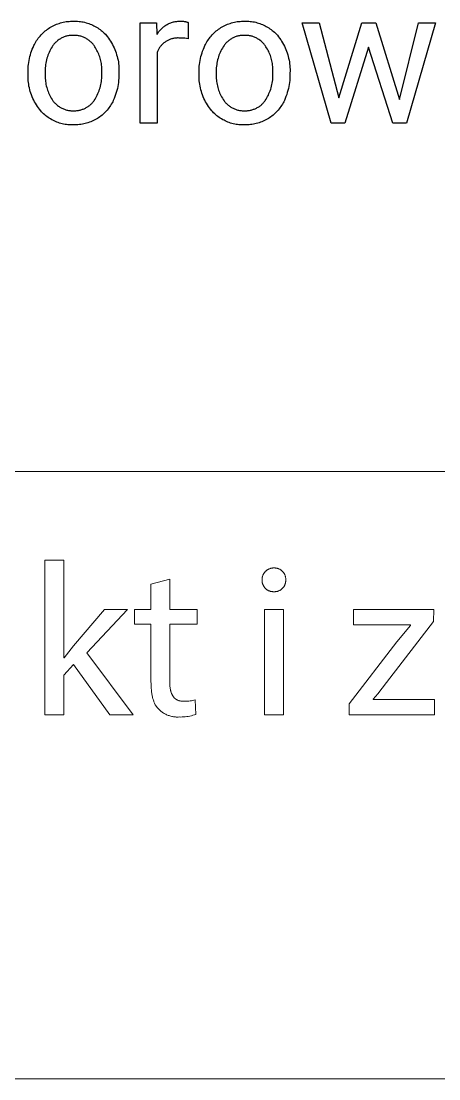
# Model space of a CAD drawing. Header units: millimetres. Extents: x 1287 to 5317, y -239 to 2577.
# Drawn here: x 4130.6 to 4208.1, y -239.1 to -42.9 of the extents above; entities that cross this region are included whole.
import ezdxf

# ---------------------------------------------------------------- set-up
doc = ezdxf.new("R2010")
doc.units = ezdxf.units.MM
doc.header["$MEASUREMENT"] = 0
doc.layers.add('Domyślny', color=7, linetype='Continuous', true_color=0x000000)

msp = doc.modelspace()

# ---------------------------------------------------------------- linework, layer by layer
at = {"layer": 'Domyślny'}
for p, q in [((4138.15, -43.2), (4138.41, -43.14)), ((4138.41, -43.14), (4138.68, -43.08)), ((4138.68, -43.08), (4138.94, -43.04)), ((4138.94, -43.04), (4139.21, -43)), ((4139.21, -43), (4139.48, -42.98)), ((4139.48, -42.98), (4139.74, -42.96)), ((4139.74, -42.96), (4140.01, -42.95)), ((4140.01, -42.95), (4140.28, -42.95)), ((4140.28, -42.95), (4140.55, -42.95)), ((4140.55, -42.95), (4140.81, -42.95)), ((4140.81, -42.95), (4141.07, -42.96)), ((4141.07, -42.96), (4141.34, -42.98)), ((4141.34, -42.98), (4141.6, -43.02)), ((4141.6, -43.02), (4141.86, -43.05)), ((4141.86, -43.05), (4142.12, -43.1)), ((4142.12, -43.1), (4142.38, -43.16)), ((4158.51, -43.2), (4158.67, -43.15)), ((4158.67, -43.15), (4158.84, -43.1)), ((4158.84, -43.1), (4159.01, -43.06)), ((4159.01, -43.06), (4159.17, -43.03)), ((4159.17, -43.03), (4159.34, -43)), ((4159.34, -43), (4159.51, -42.98)), ((4159.51, -42.98), (4159.68, -42.96)), ((4159.68, -42.96), (4159.86, -42.95)), ((4159.86, -42.95), (4160.03, -42.95)), ((4160.03, -42.95), (4160.2, -42.95)), ((4160.2, -42.95), (4160.31, -42.95)), ((4160.31, -42.95), (4160.42, -42.95)), ((4160.42, -42.95), (4160.53, -42.95)), ((4160.53, -42.95), (4160.64, -42.96)), ((4160.64, -42.96), (4160.75, -42.97)), ((4160.75, -42.97), (4160.86, -42.98)), ((4160.86, -42.98), (4160.97, -43)), ((4160.97, -43), (4161.08, -43.03)), ((4161.08, -43.03), (4161.18, -43.05)), ((4161.18, -43.05), (4161.29, -43.08)), ((4161.29, -43.08), (4161.4, -43.12)), ((4161.4, -43.12), (4161.5, -43.15)), ((4161.5, -43.15), (4161.6, -43.19)), ((4169.89, -43.2), (4170.16, -43.14)), ((4170.16, -43.14), (4170.42, -43.08)), ((4170.42, -43.08), (4170.68, -43.04)), ((4170.68, -43.04), (4170.95, -43)), ((4170.95, -43), (4171.22, -42.98)), ((4171.22, -42.98), (4171.49, -42.96)), ((4171.49, -42.96), (4171.76, -42.95)), ((4171.76, -42.95), (4172.03, -42.95)), ((4172.03, -42.95), (4172.29, -42.95)), ((4172.29, -42.95), (4172.55, -42.95)), ((4172.55, -42.95), (4172.82, -42.96)), ((4172.82, -42.96), (4173.08, -42.98)), ((4173.08, -42.98), (4173.34, -43.02)), ((4173.34, -43.02), (4173.61, -43.05)), ((4173.61, -43.05), (4173.87, -43.1)), ((4173.87, -43.1), (4174.12, -43.16)), ((4134.47, -45.31), (4134.66, -45.12)), ((4134.66, -45.12), (4134.86, -44.94)), ((4134.86, -44.94), (4135.06, -44.76)), ((4135.06, -44.76), (4135.27, -44.59)), ((4135.27, -44.59), (4135.48, -44.43)), ((4135.48, -44.43), (4135.7, -44.28)), ((4135.7, -44.28), (4135.93, -44.13)), ((4135.93, -44.13), (4136.16, -44)), ((4136.16, -44), (4136.4, -43.87)), ((4136.4, -43.87), (4136.64, -43.75)), ((4136.64, -43.75), (4136.88, -43.64)), ((4136.88, -43.64), (4137.13, -43.53)), ((4137.13, -43.53), (4137.38, -43.44)), ((4137.38, -43.44), (4137.63, -43.35)), ((4137.63, -43.35), (4137.89, -43.27)), ((4137.89, -43.27), (4138.15, -43.2)), ((4142.38, -43.16), (4142.64, -43.23)), ((4142.64, -43.23), (4142.89, -43.3)), ((4142.89, -43.3), (4143.14, -43.38)), ((4143.14, -43.38), (4143.39, -43.48)), ((4143.39, -43.48), (4143.63, -43.58)), ((4143.63, -43.58), (4143.87, -43.69)), ((4143.87, -43.69), (4144.11, -43.8)), ((4144.11, -43.8), (4144.35, -43.93)), ((4144.35, -43.93), (4144.57, -44.06)), ((4144.57, -44.06), (4144.8, -44.2)), ((4144.8, -44.2), (4145.02, -44.35)), ((4145.02, -44.35), (4145.23, -44.5)), ((4145.23, -44.5), (4145.44, -44.66)), ((4145.44, -44.66), (4145.64, -44.83)), ((4145.64, -44.83), (4145.84, -45.01)), ((4145.84, -45.01), (4146.03, -45.19)), ((4152.66, -61.86), (4152.66, -43.28)), ((4152.66, -43.28), (4155.73, -43.28)), ((4155.73, -43.28), (4155.79, -45.44)), ((4155.97, -45.15), (4156.06, -45)), ((4156.06, -45), (4156.17, -44.87)), ((4156.17, -44.87), (4156.27, -44.73)), ((4156.27, -44.73), (4156.38, -44.6)), ((4156.38, -44.6), (4156.5, -44.48)), ((4156.5, -44.48), (4156.62, -44.35)), ((4156.62, -44.35), (4156.75, -44.24)), ((4156.75, -44.24), (4156.87, -44.12)), ((4156.87, -44.12), (4157.01, -44.01)), ((4157.01, -44.01), (4157.14, -43.91)), ((4157.14, -43.91), (4157.28, -43.81)), ((4157.28, -43.81), (4157.43, -43.72)), ((4157.43, -43.72), (4157.57, -43.63)), ((4157.57, -43.63), (4157.72, -43.54)), ((4157.72, -43.54), (4157.88, -43.46)), ((4157.88, -43.46), (4158.03, -43.39)), ((4158.03, -43.39), (4158.19, -43.32)), ((4158.19, -43.32), (4158.35, -43.26)), ((4158.35, -43.26), (4158.51, -43.2)), ((4161.6, -43.19), (4161.6, -46.2)), ((4166.22, -45.31), (4166.41, -45.12)), ((4166.41, -45.12), (4166.6, -44.94)), ((4166.6, -44.94), (4166.81, -44.76)), ((4166.81, -44.76), (4167.01, -44.59)), ((4167.01, -44.59), (4167.23, -44.43)), ((4167.23, -44.43), (4167.45, -44.28)), ((4167.45, -44.28), (4167.67, -44.13)), ((4167.67, -44.13), (4167.9, -44)), ((4167.9, -44), (4168.14, -43.87)), ((4168.14, -43.87), (4168.38, -43.75)), ((4168.38, -43.75), (4168.62, -43.64)), ((4168.62, -43.64), (4168.87, -43.53)), ((4168.87, -43.53), (4169.12, -43.44)), ((4169.12, -43.44), (4169.38, -43.35)), ((4169.38, -43.35), (4169.63, -43.27)), ((4169.63, -43.27), (4169.89, -43.2)), ((4174.12, -43.16), (4174.38, -43.23)), ((4174.38, -43.23), (4174.63, -43.3)), ((4174.63, -43.3), (4174.88, -43.38)), ((4174.88, -43.38), (4175.13, -43.48)), ((4175.13, -43.48), (4175.38, -43.58)), ((4175.38, -43.58), (4175.62, -43.69)), ((4175.62, -43.69), (4175.86, -43.8)), ((4175.86, -43.8), (4176.09, -43.93)), ((4176.09, -43.93), (4176.32, -44.06)), ((4176.32, -44.06), (4176.54, -44.2)), ((4176.54, -44.2), (4176.76, -44.35)), ((4176.76, -44.35), (4176.98, -44.5)), ((4176.98, -44.5), (4177.18, -44.66)), ((4177.18, -44.66), (4177.39, -44.83)), ((4177.39, -44.83), (4177.59, -45.01)), ((4177.59, -45.01), (4177.78, -45.19)), ((4188.11, -61.86), (4182.74, -43.28)), ((4182.74, -43.28), (4185.89, -43.28)), ((4185.89, -43.28), (4189.53, -57.19)), ((4189.53, -57.19), (4193.84, -43.28)), ((4193.84, -43.28), (4196.39, -43.28)), ((4196.39, -43.28), (4200.79, -57.49)), ((4200.79, -57.49), (4204.34, -43.28)), ((4207.51, -43.28), (4202.12, -61.86)), ((4204.34, -43.28), (4207.51, -43.28)), ((4133.07, -47.25), (4133.2, -47.02)), ((4133.2, -47.02), (4133.33, -46.79)), ((4133.33, -46.79), (4133.47, -46.56)), ((4133.47, -46.56), (4133.62, -46.34)), ((4133.62, -46.34), (4133.78, -46.12)), ((4133.78, -46.12), (4133.94, -45.91)), ((4133.94, -45.91), (4134.11, -45.7)), ((4134.11, -45.7), (4134.29, -45.5)), ((4134.29, -45.5), (4134.47, -45.31)), ((4136.8, -47.08), (4136.69, -47.2)), ((4136.9, -46.96), (4136.8, -47.08)), ((4137.02, -46.85), (4136.9, -46.96)), ((4137.13, -46.75), (4137.02, -46.85)), ((4137.25, -46.64), (4137.13, -46.75)), ((4137.37, -46.55), (4137.25, -46.64)), ((4137.49, -46.45), (4137.37, -46.55)), ((4137.62, -46.36), (4137.49, -46.45)), ((4137.75, -46.28), (4137.62, -46.36)), ((4137.89, -46.2), (4137.75, -46.28)), ((4138.02, -46.12), (4137.89, -46.2)), ((4138.16, -46.05), (4138.02, -46.12)), ((4138.3, -45.98), (4138.16, -46.05)), ((4138.45, -45.92), (4138.3, -45.98)), ((4138.59, -45.86), (4138.45, -45.92)), ((4138.74, -45.81), (4138.59, -45.86)), ((4138.89, -45.76), (4138.74, -45.81)), ((4139.04, -45.72), (4138.89, -45.76)), ((4139.19, -45.69), (4139.04, -45.72)), ((4139.35, -45.66), (4139.19, -45.69)), ((4139.5, -45.63), (4139.35, -45.66)), ((4139.66, -45.61), (4139.5, -45.63)), ((4139.81, -45.59), (4139.66, -45.61)), ((4139.97, -45.58), (4139.81, -45.59)), ((4140.13, -45.58), (4139.97, -45.58)), ((4140.28, -45.58), (4140.13, -45.58)), ((4140.44, -45.58), (4140.28, -45.58)), ((4140.6, -45.58), (4140.44, -45.58)), ((4140.76, -45.59), (4140.6, -45.58)), ((4140.92, -45.61), (4140.76, -45.59)), ((4141.07, -45.63), (4140.92, -45.61)), ((4141.23, -45.65), (4141.07, -45.63)), ((4141.39, -45.69), (4141.23, -45.65)), ((4141.54, -45.72), (4141.39, -45.69)), ((4141.69, -45.76), (4141.54, -45.72)), ((4141.85, -45.81), (4141.69, -45.76)), ((4142, -45.86), (4141.85, -45.81)), ((4142.14, -45.92), (4142, -45.86)), ((4142.29, -45.98), (4142.14, -45.92)), ((4142.43, -46.05), (4142.29, -45.98)), ((4142.58, -46.12), (4142.43, -46.05)), ((4142.71, -46.2), (4142.58, -46.12)), ((4142.85, -46.28), (4142.71, -46.2)), ((4142.98, -46.37), (4142.85, -46.28)), ((4143.11, -46.46), (4142.98, -46.37)), ((4143.24, -46.56), (4143.11, -46.46)), ((4143.36, -46.66), (4143.24, -46.56)), ((4143.48, -46.76), (4143.36, -46.66)), ((4143.6, -46.87), (4143.48, -46.76)), ((4143.71, -46.98), (4143.6, -46.87)), ((4143.82, -47.1), (4143.71, -46.98)), ((4146.03, -45.19), (4146.22, -45.38)), ((4146.22, -45.38), (4146.4, -45.57)), ((4146.4, -45.57), (4146.61, -45.84)), ((4146.61, -45.84), (4146.82, -46.11)), ((4146.82, -46.11), (4147.01, -46.39)), ((4147.01, -46.39), (4147.2, -46.68)), ((4147.2, -46.68), (4147.38, -46.97)), ((4147.38, -46.97), (4147.54, -47.27)), ((4155.79, -45.44), (4155.87, -45.29)), ((4155.87, -45.29), (4155.97, -45.15)), ((4157.08, -46.99), (4156.97, -47.09)), ((4157.19, -46.91), (4157.08, -46.99)), ((4157.31, -46.82), (4157.19, -46.91)), ((4157.43, -46.74), (4157.31, -46.82)), ((4157.55, -46.66), (4157.43, -46.74)), ((4157.68, -46.59), (4157.55, -46.66)), ((4157.81, -46.52), (4157.68, -46.59)), ((4157.94, -46.46), (4157.81, -46.52)), ((4158.07, -46.4), (4157.94, -46.46)), ((4158.2, -46.34), (4158.07, -46.4)), ((4158.34, -46.29), (4158.2, -46.34)), ((4158.47, -46.25), (4158.34, -46.29)), ((4158.61, -46.21), (4158.47, -46.25)), ((4158.75, -46.17), (4158.61, -46.21)), ((4158.89, -46.14), (4158.75, -46.17)), ((4159.04, -46.12), (4158.89, -46.14)), ((4159.18, -46.1), (4159.04, -46.12)), ((4159.32, -46.08), (4159.18, -46.1)), ((4159.47, -46.07), (4159.32, -46.08)), ((4159.61, -46.06), (4159.47, -46.07)), ((4159.76, -46.06), (4159.61, -46.06)), ((4159.9, -46.07), (4159.76, -46.06)), ((4160.04, -46.08), (4159.9, -46.07)), ((4160.36, -46.08), (4160.04, -46.08)), ((4160.67, -46.09), (4160.36, -46.08)), ((4160.98, -46.12), (4160.67, -46.09)), ((4161.29, -46.15), (4160.98, -46.12)), ((4161.6, -46.2), (4161.29, -46.15)), ((4164.81, -47.25), (4164.94, -47.02)), ((4164.94, -47.02), (4165.07, -46.79)), ((4165.07, -46.79), (4165.22, -46.56)), ((4165.22, -46.56), (4165.36, -46.34)), ((4165.36, -46.34), (4165.52, -46.12)), ((4165.52, -46.12), (4165.68, -45.91)), ((4165.68, -45.91), (4165.85, -45.7)), ((4165.85, -45.7), (4166.03, -45.5)), ((4166.03, -45.5), (4166.22, -45.31)), ((4168.54, -47.08), (4168.44, -47.2)), ((4168.65, -46.96), (4168.54, -47.08)), ((4168.76, -46.85), (4168.65, -46.96)), ((4168.87, -46.75), (4168.76, -46.85)), ((4168.99, -46.64), (4168.87, -46.75)), ((4169.11, -46.55), (4168.99, -46.64)), ((4169.24, -46.45), (4169.11, -46.55)), ((4169.37, -46.36), (4169.24, -46.45)), ((4169.5, -46.28), (4169.37, -46.36)), ((4169.63, -46.2), (4169.5, -46.28)), ((4169.77, -46.12), (4169.63, -46.2)), ((4169.91, -46.05), (4169.77, -46.12)), ((4170.05, -45.98), (4169.91, -46.05)), ((4170.19, -45.92), (4170.05, -45.98)), ((4170.34, -45.86), (4170.19, -45.92)), ((4170.49, -45.81), (4170.34, -45.86)), ((4170.63, -45.76), (4170.49, -45.81)), ((4170.79, -45.72), (4170.63, -45.76)), ((4170.94, -45.69), (4170.79, -45.72)), ((4171.09, -45.66), (4170.94, -45.69)), ((4171.25, -45.63), (4171.09, -45.66)), ((4171.4, -45.61), (4171.25, -45.63)), ((4171.56, -45.59), (4171.4, -45.61)), ((4171.71, -45.58), (4171.56, -45.59)), ((4171.87, -45.58), (4171.71, -45.58)), ((4172.03, -45.58), (4171.87, -45.58)), ((4172.18, -45.58), (4172.03, -45.58)), ((4172.34, -45.58), (4172.18, -45.58)), ((4172.5, -45.59), (4172.34, -45.58)), ((4172.66, -45.61), (4172.5, -45.59)), ((4172.82, -45.63), (4172.66, -45.61)), ((4172.97, -45.65), (4172.82, -45.63)), ((4173.13, -45.69), (4172.97, -45.65)), ((4173.28, -45.72), (4173.13, -45.69)), ((4173.44, -45.76), (4173.28, -45.72)), ((4173.59, -45.81), (4173.44, -45.76)), ((4173.74, -45.86), (4173.59, -45.81)), ((4173.89, -45.92), (4173.74, -45.86)), ((4174.03, -45.98), (4173.89, -45.92)), ((4174.18, -46.05), (4174.03, -45.98)), ((4174.32, -46.12), (4174.18, -46.05)), ((4174.46, -46.2), (4174.32, -46.12)), ((4174.59, -46.28), (4174.46, -46.2)), ((4174.73, -46.37), (4174.59, -46.28)), ((4174.86, -46.46), (4174.73, -46.37)), ((4174.98, -46.56), (4174.86, -46.46)), ((4175.11, -46.66), (4174.98, -46.56)), ((4175.23, -46.76), (4175.11, -46.66)), ((4175.34, -46.87), (4175.23, -46.76)), ((4175.46, -46.98), (4175.34, -46.87)), ((4175.57, -47.1), (4175.46, -46.98)), ((4177.78, -45.19), (4177.96, -45.38)), ((4177.96, -45.38), (4178.14, -45.57)), ((4178.14, -45.57), (4178.35, -45.84)), ((4178.35, -45.84), (4178.56, -46.11)), ((4178.56, -46.11), (4178.76, -46.39)), ((4178.76, -46.39), (4178.94, -46.68)), ((4178.94, -46.68), (4179.12, -46.97)), ((4179.12, -46.97), (4179.29, -47.27)), ((4132.31, -49.18), (4132.42, -48.84)), ((4132.42, -48.84), (4132.53, -48.5)), ((4132.53, -48.5), (4132.66, -48.16)), ((4132.66, -48.16), (4132.8, -47.82)), ((4132.8, -47.82), (4132.95, -47.49)), ((4132.95, -47.49), (4133.07, -47.25)), ((4135.67, -49.01), (4135.57, -49.28)), ((4135.79, -48.73), (4135.67, -49.01)), ((4135.91, -48.47), (4135.79, -48.73)), ((4136.05, -48.2), (4135.91, -48.47)), ((4136.19, -47.94), (4136.05, -48.2)), ((4136.34, -47.69), (4136.19, -47.94)), ((4136.5, -47.44), (4136.34, -47.69)), ((4136.6, -47.32), (4136.5, -47.44)), ((4136.69, -47.2), (4136.6, -47.32)), ((4143.93, -47.22), (4143.82, -47.1)), ((4144.03, -47.34), (4143.93, -47.22)), ((4144.12, -47.47), (4144.03, -47.34)), ((4144.27, -47.68), (4144.12, -47.47)), ((4144.41, -47.9), (4144.27, -47.68)), ((4144.54, -48.13), (4144.41, -47.9)), ((4144.67, -48.36), (4144.54, -48.13)), ((4144.79, -48.59), (4144.67, -48.36)), ((4144.9, -48.83), (4144.79, -48.59)), ((4145, -49.07), (4144.9, -48.83)), ((4147.54, -47.27), (4147.7, -47.58)), ((4147.7, -47.58), (4147.85, -47.89)), ((4147.85, -47.89), (4147.98, -48.2)), ((4147.98, -48.2), (4148.11, -48.52)), ((4148.11, -48.52), (4148.22, -48.84)), ((4148.22, -48.84), (4148.32, -49.17)), ((4155.87, -48.59), (4155.82, -48.73)), ((4155.82, -48.73), (4155.82, -61.86)), ((4155.93, -48.46), (4155.87, -48.59)), ((4156, -48.33), (4155.93, -48.46)), ((4156.06, -48.2), (4156, -48.33)), ((4156.14, -48.08), (4156.06, -48.2)), ((4156.21, -47.96), (4156.14, -48.08)), ((4156.29, -47.84), (4156.21, -47.96)), ((4156.38, -47.72), (4156.29, -47.84)), ((4156.47, -47.61), (4156.38, -47.72)), ((4156.56, -47.5), (4156.47, -47.61)), ((4156.66, -47.39), (4156.56, -47.5)), ((4156.76, -47.28), (4156.66, -47.39)), ((4156.86, -47.18), (4156.76, -47.28)), ((4156.97, -47.09), (4156.86, -47.18)), ((4164.05, -49.18), (4164.16, -48.84)), ((4164.16, -48.84), (4164.28, -48.5)), ((4164.28, -48.5), (4164.41, -48.16)), ((4164.41, -48.16), (4164.55, -47.82)), ((4164.55, -47.82), (4164.7, -47.49)), ((4164.7, -47.49), (4164.81, -47.25)), ((4167.42, -49.01), (4167.31, -49.28)), ((4167.53, -48.73), (4167.42, -49.01)), ((4167.66, -48.47), (4167.53, -48.73)), ((4167.79, -48.2), (4167.66, -48.47)), ((4167.93, -47.94), (4167.79, -48.2)), ((4168.08, -47.69), (4167.93, -47.94)), ((4168.24, -47.44), (4168.08, -47.69)), ((4168.34, -47.32), (4168.24, -47.44)), ((4168.44, -47.2), (4168.34, -47.32)), ((4175.67, -47.22), (4175.57, -47.1)), ((4175.77, -47.34), (4175.67, -47.22)), ((4175.87, -47.47), (4175.77, -47.34)), ((4176.01, -47.68), (4175.87, -47.47)), ((4176.15, -47.9), (4176.01, -47.68)), ((4176.29, -48.13), (4176.15, -47.9)), ((4176.41, -48.36), (4176.29, -48.13)), ((4176.53, -48.59), (4176.41, -48.36)), ((4176.64, -48.83), (4176.53, -48.59)), ((4176.74, -49.07), (4176.64, -48.83)), ((4179.29, -47.27), (4179.44, -47.58)), ((4179.44, -47.58), (4179.59, -47.89)), ((4179.59, -47.89), (4179.73, -48.2)), ((4179.73, -48.2), (4179.85, -48.52)), ((4179.85, -48.52), (4179.97, -48.84)), ((4179.97, -48.84), (4180.07, -49.17)), ((4195.06, -47.78), (4190.68, -61.86)), ((4199.55, -61.86), (4195.06, -47.78)), ((4131.92, -51.32), (4131.96, -50.96)), ((4131.96, -50.96), (4132, -50.6)), ((4132, -50.6), (4132.06, -50.24)), ((4132.06, -50.24), (4132.13, -49.89)), ((4132.13, -49.89), (4132.22, -49.53)), ((4132.22, -49.53), (4132.31, -49.18)), ((4135.13, -51), (4135.1, -51.29)), ((4135.18, -50.71), (4135.13, -51)), ((4135.24, -50.42), (4135.18, -50.71)), ((4135.31, -50.13), (4135.24, -50.42)), ((4135.38, -49.84), (4135.31, -50.13)), ((4135.47, -49.56), (4135.38, -49.84)), ((4135.57, -49.28), (4135.47, -49.56)), ((4145.09, -49.31), (4145, -49.07)), ((4145.18, -49.56), (4145.09, -49.31)), ((4145.26, -49.81), (4145.18, -49.56)), ((4145.33, -50.06), (4145.26, -49.81)), ((4145.39, -50.31), (4145.33, -50.06)), ((4145.44, -50.57), (4145.39, -50.31)), ((4145.48, -50.83), (4145.44, -50.57)), ((4145.52, -51.09), (4145.48, -50.83)), ((4148.32, -49.17), (4148.42, -49.5)), ((4148.42, -49.5), (4148.5, -49.83)), ((4148.5, -49.83), (4148.57, -50.17)), ((4148.57, -50.17), (4148.63, -50.51)), ((4148.63, -50.51), (4148.67, -50.84)), ((4148.67, -50.84), (4148.71, -51.19)), ((4163.66, -51.32), (4163.7, -50.96)), ((4163.7, -50.96), (4163.75, -50.6)), ((4163.75, -50.6), (4163.81, -50.24)), ((4163.81, -50.24), (4163.88, -49.89)), ((4163.88, -49.89), (4163.96, -49.53)), ((4163.96, -49.53), (4164.05, -49.18)), ((4166.88, -51), (4166.84, -51.29)), ((4166.92, -50.71), (4166.88, -51)), ((4166.98, -50.42), (4166.92, -50.71)), ((4167.05, -50.13), (4166.98, -50.42)), ((4167.13, -49.84), (4167.05, -50.13)), ((4167.21, -49.56), (4167.13, -49.84)), ((4167.31, -49.28), (4167.21, -49.56)), ((4176.84, -49.31), (4176.74, -49.07)), ((4176.92, -49.56), (4176.84, -49.31)), ((4177, -49.81), (4176.92, -49.56)), ((4177.07, -50.06), (4177, -49.81)), ((4177.13, -50.31), (4177.07, -50.06)), ((4177.18, -50.57), (4177.13, -50.31)), ((4177.23, -50.83), (4177.18, -50.57)), ((4177.26, -51.09), (4177.23, -50.83)), ((4180.07, -49.17), (4180.16, -49.5)), ((4180.16, -49.5), (4180.24, -49.83)), ((4180.24, -49.83), (4180.31, -50.17)), ((4180.31, -50.17), (4180.37, -50.51)), ((4180.37, -50.51), (4180.42, -50.84)), ((4180.42, -50.84), (4180.45, -51.19)), ((4131.87, -52.96), (4131.88, -52.62)), ((4131.87, -53.3), (4131.87, -52.96)), ((4131.88, -52.04), (4131.9, -51.68)), ((4131.88, -52.4), (4131.88, -52.04)), ((4131.88, -52.62), (4131.88, -52.4)), ((4131.9, -51.68), (4131.92, -51.32)), ((4135.07, -51.59), (4135.05, -51.88)), ((4135.05, -51.88), (4135.05, -52.18)), ((4135.05, -52.18), (4135.05, -52.47)), ((4135.05, -52.47), (4135.06, -52.77)), ((4135.06, -52.77), (4135.06, -53.04)), ((4135.1, -51.29), (4135.07, -51.59)), ((4145.55, -51.35), (4145.52, -51.09)), ((4145.57, -51.61), (4145.55, -51.35)), ((4145.57, -51.87), (4145.57, -51.61)), ((4145.58, -52.13), (4145.57, -51.87)), ((4145.57, -52.39), (4145.58, -52.13)), ((4145.58, -52.68), (4145.57, -52.39)), ((4145.58, -52.98), (4145.58, -52.68)), ((4148.71, -51.19), (4148.73, -51.53)), ((4148.73, -51.53), (4148.74, -51.87)), ((4148.74, -52.21), (4148.73, -52.55)), ((4148.73, -52.55), (4148.73, -52.78)), ((4148.73, -52.78), (4148.73, -53.16)), ((4148.74, -51.87), (4148.74, -52.21)), ((4163.62, -52.96), (4163.63, -52.62)), ((4163.62, -53.3), (4163.62, -52.96)), ((4163.63, -52.04), (4163.64, -51.68)), ((4163.63, -52.4), (4163.63, -52.04)), ((4163.63, -52.62), (4163.63, -52.4)), ((4163.64, -51.68), (4163.66, -51.32)), ((4166.8, -51.88), (4166.79, -52.18)), ((4166.79, -52.18), (4166.79, -52.47)), ((4166.79, -52.47), (4166.81, -52.77)), ((4166.81, -51.59), (4166.8, -51.88)), ((4166.81, -52.77), (4166.8, -53.04)), ((4166.84, -51.29), (4166.81, -51.59)), ((4177.29, -51.35), (4177.26, -51.09)), ((4177.31, -51.61), (4177.29, -51.35)), ((4177.32, -51.87), (4177.31, -51.61)), ((4177.31, -52.39), (4177.32, -52.13)), ((4177.32, -52.68), (4177.31, -52.39)), ((4177.32, -52.13), (4177.32, -51.87)), ((4177.33, -52.98), (4177.32, -52.68)), ((4180.45, -51.19), (4180.47, -51.53)), ((4180.47, -51.53), (4180.49, -51.87)), ((4180.49, -52.21), (4180.47, -52.55)), ((4180.47, -52.55), (4180.47, -52.78)), ((4180.47, -52.78), (4180.47, -53.16)), ((4180.49, -51.87), (4180.49, -52.21)), ((4131.89, -53.65), (4131.87, -53.3)), ((4131.91, -53.99), (4131.89, -53.65)), ((4131.94, -54.32), (4131.91, -53.99)), ((4131.99, -54.66), (4131.94, -54.32)), ((4132.05, -55), (4131.99, -54.66)), ((4135.06, -53.04), (4135.06, -53.32)), ((4135.06, -53.32), (4135.07, -53.59)), ((4135.07, -53.59), (4135.09, -53.87)), ((4135.09, -53.87), (4135.12, -54.14)), ((4135.12, -54.14), (4135.16, -54.41)), ((4135.16, -54.41), (4135.2, -54.68)), ((4135.2, -54.68), (4135.26, -54.95)), ((4145.32, -55.01), (4145.39, -54.72)), ((4145.39, -54.72), (4145.45, -54.43)), ((4145.45, -54.43), (4145.49, -54.15)), ((4145.49, -54.15), (4145.53, -53.85)), ((4145.53, -53.85), (4145.56, -53.56)), ((4145.56, -53.56), (4145.58, -53.27)), ((4145.58, -53.27), (4145.58, -52.98)), ((4148.6, -54.7), (4148.53, -55.08)), ((4148.65, -54.32), (4148.6, -54.7)), ((4148.69, -53.93), (4148.65, -54.32)), ((4148.72, -53.55), (4148.69, -53.93)), ((4148.73, -53.16), (4148.72, -53.55)), ((4163.63, -53.65), (4163.62, -53.3)), ((4163.65, -53.99), (4163.63, -53.65)), ((4163.69, -54.32), (4163.65, -53.99)), ((4163.74, -54.66), (4163.69, -54.32)), ((4163.79, -55), (4163.74, -54.66)), ((4166.8, -53.04), (4166.8, -53.32)), ((4166.8, -53.32), (4166.81, -53.59)), ((4166.81, -53.59), (4166.83, -53.87)), ((4166.83, -53.87), (4166.86, -54.14)), ((4166.86, -54.14), (4166.9, -54.41)), ((4166.9, -54.41), (4166.95, -54.68)), ((4166.95, -54.68), (4167.01, -54.95)), ((4177.07, -55.01), (4177.13, -54.72)), ((4177.13, -54.72), (4177.19, -54.43)), ((4177.19, -54.43), (4177.24, -54.15)), ((4177.24, -54.15), (4177.28, -53.85)), ((4177.28, -53.85), (4177.3, -53.56)), ((4177.3, -53.56), (4177.32, -53.27)), ((4177.32, -53.27), (4177.33, -52.98)), ((4180.34, -54.7), (4180.27, -55.08)), ((4180.39, -54.32), (4180.34, -54.7)), ((4180.43, -53.93), (4180.39, -54.32)), ((4180.46, -53.55), (4180.43, -53.93)), ((4180.47, -53.16), (4180.46, -53.55)), ((4132.12, -55.33), (4132.05, -55)), ((4132.2, -55.66), (4132.12, -55.33)), ((4132.29, -55.99), (4132.2, -55.66)), ((4132.4, -56.32), (4132.29, -55.99)), ((4132.51, -56.64), (4132.4, -56.32)), ((4132.63, -56.96), (4132.51, -56.64)), ((4135.26, -54.95), (4135.33, -55.22)), ((4135.33, -55.22), (4135.41, -55.49)), ((4135.41, -55.49), (4135.49, -55.75)), ((4135.49, -55.75), (4135.59, -56.01)), ((4135.59, -56.01), (4135.69, -56.26)), ((4135.69, -56.26), (4135.8, -56.51)), ((4135.8, -56.51), (4135.92, -56.76)), ((4135.92, -56.76), (4136.05, -57)), ((4144.6, -56.92), (4144.73, -56.66)), ((4144.73, -56.66), (4144.85, -56.39)), ((4144.85, -56.39), (4144.96, -56.12)), ((4144.96, -56.12), (4145.07, -55.85)), ((4145.07, -55.85), (4145.16, -55.57)), ((4145.16, -55.57), (4145.25, -55.29)), ((4145.25, -55.29), (4145.32, -55.01)), ((4148.13, -56.57), (4148, -56.93)), ((4148.25, -56.2), (4148.13, -56.57)), ((4148.36, -55.83), (4148.25, -56.2)), ((4148.45, -55.46), (4148.36, -55.83)), ((4148.53, -55.08), (4148.45, -55.46)), ((4163.86, -55.33), (4163.79, -55)), ((4163.94, -55.66), (4163.86, -55.33)), ((4164.04, -55.99), (4163.94, -55.66)), ((4164.14, -56.32), (4164.04, -55.99)), ((4164.25, -56.64), (4164.14, -56.32)), ((4164.38, -56.96), (4164.25, -56.64)), ((4167.01, -54.95), (4167.07, -55.22)), ((4167.07, -55.22), (4167.15, -55.49)), ((4167.15, -55.49), (4167.23, -55.75)), ((4167.23, -55.75), (4167.33, -56.01)), ((4167.33, -56.01), (4167.43, -56.26)), ((4167.43, -56.26), (4167.55, -56.51)), ((4167.55, -56.51), (4167.67, -56.76)), ((4167.67, -56.76), (4167.8, -57)), ((4176.34, -56.92), (4176.47, -56.66)), ((4176.47, -56.66), (4176.59, -56.39)), ((4176.59, -56.39), (4176.71, -56.12)), ((4176.71, -56.12), (4176.81, -55.85)), ((4176.81, -55.85), (4176.91, -55.57)), ((4176.91, -55.57), (4176.99, -55.29)), ((4176.99, -55.29), (4177.07, -55.01)), ((4179.87, -56.57), (4179.74, -56.93)), ((4179.99, -56.2), (4179.87, -56.57)), ((4180.1, -55.83), (4179.99, -56.2)), ((4180.19, -55.46), (4180.1, -55.83)), ((4180.27, -55.08), (4180.19, -55.46)), ((4132.77, -57.27), (4132.63, -56.96)), ((4132.92, -57.58), (4132.77, -57.27)), ((4133.07, -57.88), (4132.92, -57.58)), ((4133.24, -58.18), (4133.07, -57.88)), ((4133.42, -58.47), (4133.24, -58.18)), ((4133.6, -58.75), (4133.42, -58.47)), ((4133.8, -59.03), (4133.6, -58.75)), ((4136.05, -57), (4136.19, -57.24)), ((4136.19, -57.24), (4136.34, -57.47)), ((4136.34, -57.47), (4136.49, -57.7)), ((4136.49, -57.7), (4136.59, -57.83)), ((4136.59, -57.83), (4136.69, -57.95)), ((4136.69, -57.95), (4136.79, -58.07)), ((4136.79, -58.07), (4136.9, -58.18)), ((4136.9, -58.18), (4137.01, -58.29)), ((4137.01, -58.29), (4137.13, -58.4)), ((4137.13, -58.4), (4137.25, -58.5)), ((4137.25, -58.5), (4137.37, -58.6)), ((4137.37, -58.6), (4137.5, -58.7)), ((4137.5, -58.7), (4137.63, -58.79)), ((4137.63, -58.79), (4137.76, -58.87)), ((4142.8, -58.91), (4142.93, -58.83)), ((4142.93, -58.83), (4143.06, -58.75)), ((4143.06, -58.75), (4143.18, -58.66)), ((4143.18, -58.66), (4143.31, -58.56)), ((4143.31, -58.56), (4143.42, -58.46)), ((4143.42, -58.46), (4143.54, -58.36)), ((4143.54, -58.36), (4143.65, -58.26)), ((4143.65, -58.26), (4143.76, -58.15)), ((4143.76, -58.15), (4143.86, -58.03)), ((4143.86, -58.03), (4143.96, -57.92)), ((4143.96, -57.92), (4144.06, -57.8)), ((4144.06, -57.8), (4144.15, -57.68)), ((4144.15, -57.68), (4144.31, -57.43)), ((4144.31, -57.43), (4144.45, -57.18)), ((4144.45, -57.18), (4144.6, -56.92)), ((4147.04, -58.8), (4146.88, -59.01)), ((4147.18, -58.58), (4147.04, -58.8)), ((4147.32, -58.35), (4147.18, -58.58)), ((4147.46, -58.12), (4147.32, -58.35)), ((4147.58, -57.88), (4147.46, -58.12)), ((4147.7, -57.64), (4147.58, -57.88)), ((4147.85, -57.29), (4147.7, -57.64)), ((4148, -56.93), (4147.85, -57.29)), ((4164.51, -57.27), (4164.38, -56.96)), ((4164.66, -57.58), (4164.51, -57.27)), ((4164.82, -57.88), (4164.66, -57.58)), ((4164.98, -58.18), (4164.82, -57.88)), ((4165.16, -58.47), (4164.98, -58.18)), ((4165.35, -58.75), (4165.16, -58.47)), ((4165.54, -59.03), (4165.35, -58.75)), ((4167.8, -57), (4167.93, -57.24)), ((4167.93, -57.24), (4168.08, -57.47)), ((4168.08, -57.47), (4168.24, -57.7)), ((4168.24, -57.7), (4168.33, -57.83)), ((4168.33, -57.83), (4168.43, -57.95)), ((4168.43, -57.95), (4168.54, -58.07)), ((4168.54, -58.07), (4168.64, -58.18)), ((4168.64, -58.18), (4168.76, -58.29)), ((4168.76, -58.29), (4168.87, -58.4)), ((4168.87, -58.4), (4168.99, -58.5)), ((4168.99, -58.5), (4169.11, -58.6)), ((4169.11, -58.6), (4169.24, -58.7)), ((4169.24, -58.7), (4169.37, -58.79)), ((4169.37, -58.79), (4169.5, -58.87)), ((4174.55, -58.91), (4174.68, -58.83)), ((4174.68, -58.83), (4174.8, -58.75)), ((4174.8, -58.75), (4174.93, -58.66)), ((4174.93, -58.66), (4175.05, -58.56)), ((4175.05, -58.56), (4175.17, -58.46)), ((4175.17, -58.46), (4175.28, -58.36)), ((4175.28, -58.36), (4175.39, -58.26)), ((4175.39, -58.26), (4175.5, -58.15)), ((4175.5, -58.15), (4175.6, -58.03)), ((4175.6, -58.03), (4175.7, -57.92)), ((4175.7, -57.92), (4175.8, -57.8)), ((4175.8, -57.8), (4175.89, -57.68)), ((4175.89, -57.68), (4176.05, -57.43)), ((4176.05, -57.43), (4176.2, -57.18)), ((4176.2, -57.18), (4176.34, -56.92)), ((4178.78, -58.8), (4178.62, -59.01)), ((4178.93, -58.58), (4178.78, -58.8)), ((4179.07, -58.35), (4178.93, -58.58)), ((4179.2, -58.12), (4179.07, -58.35)), ((4179.32, -57.88), (4179.2, -58.12)), ((4179.44, -57.64), (4179.32, -57.88)), ((4179.6, -57.29), (4179.44, -57.64)), ((4179.74, -56.93), (4179.6, -57.29)), ((4134, -59.3), (4133.8, -59.03)), ((4134.22, -59.57), (4134, -59.3)), ((4134.4, -59.76), (4134.22, -59.57)), ((4134.58, -59.95), (4134.4, -59.76)), ((4134.77, -60.14), (4134.58, -59.95)), ((4134.97, -60.31), (4134.77, -60.14)), ((4135.17, -60.48), (4134.97, -60.31)), ((4135.38, -60.64), (4135.17, -60.48)), ((4135.59, -60.8), (4135.38, -60.64)), ((4135.81, -60.94), (4135.59, -60.8)), ((4137.76, -58.87), (4137.9, -58.95)), ((4137.9, -58.95), (4138.03, -59.03)), ((4138.03, -59.03), (4138.17, -59.1)), ((4138.17, -59.1), (4138.32, -59.17)), ((4138.32, -59.17), (4138.46, -59.23)), ((4138.46, -59.23), (4138.61, -59.29)), ((4138.61, -59.29), (4138.76, -59.34)), ((4138.76, -59.34), (4138.91, -59.39)), ((4138.91, -59.39), (4139.06, -59.43)), ((4139.06, -59.43), (4139.22, -59.46)), ((4139.22, -59.46), (4139.37, -59.49)), ((4139.37, -59.49), (4139.53, -59.52)), ((4139.53, -59.52), (4139.68, -59.54)), ((4139.68, -59.54), (4139.84, -59.55)), ((4139.84, -59.55), (4140, -59.56)), ((4140, -59.56), (4140.16, -59.56)), ((4140.16, -59.56), (4140.32, -59.56)), ((4140.32, -59.56), (4140.47, -59.56)), ((4140.47, -59.56), (4140.62, -59.56)), ((4140.62, -59.56), (4140.77, -59.55)), ((4140.77, -59.55), (4140.93, -59.54)), ((4140.93, -59.54), (4141.08, -59.52)), ((4141.08, -59.52), (4141.23, -59.5)), ((4141.23, -59.5), (4141.38, -59.47)), ((4141.38, -59.47), (4141.53, -59.44)), ((4141.53, -59.44), (4141.68, -59.4)), ((4141.68, -59.4), (4141.83, -59.35)), ((4141.83, -59.35), (4141.97, -59.3)), ((4141.97, -59.3), (4142.12, -59.25)), ((4142.12, -59.25), (4142.26, -59.19)), ((4142.26, -59.19), (4142.4, -59.13)), ((4142.4, -59.13), (4142.54, -59.06)), ((4142.54, -59.06), (4142.67, -58.99)), ((4142.67, -58.99), (4142.8, -58.91)), ((4145.18, -60.7), (4144.96, -60.85)), ((4145.39, -60.54), (4145.18, -60.7)), ((4145.6, -60.37), (4145.39, -60.54)), ((4145.8, -60.19), (4145.6, -60.37)), ((4146, -60.01), (4145.8, -60.19)), ((4146.19, -59.82), (4146, -60.01)), ((4146.37, -59.63), (4146.19, -59.82)), ((4146.55, -59.43), (4146.37, -59.63)), ((4146.72, -59.23), (4146.55, -59.43)), ((4146.88, -59.01), (4146.72, -59.23)), ((4165.75, -59.3), (4165.54, -59.03)), ((4165.96, -59.57), (4165.75, -59.3)), ((4166.14, -59.76), (4165.96, -59.57)), ((4166.32, -59.95), (4166.14, -59.76)), ((4166.51, -60.14), (4166.32, -59.95)), ((4166.71, -60.31), (4166.51, -60.14)), ((4166.91, -60.48), (4166.71, -60.31)), ((4167.12, -60.64), (4166.91, -60.48)), ((4167.34, -60.8), (4167.12, -60.64)), ((4167.55, -60.94), (4167.34, -60.8)), ((4169.5, -58.87), (4169.64, -58.95)), ((4169.64, -58.95), (4169.78, -59.03)), ((4169.78, -59.03), (4169.92, -59.1)), ((4169.92, -59.1), (4170.06, -59.17)), ((4170.06, -59.17), (4170.21, -59.23)), ((4170.21, -59.23), (4170.35, -59.29)), ((4170.35, -59.29), (4170.5, -59.34)), ((4170.5, -59.34), (4170.65, -59.39)), ((4170.65, -59.39), (4170.81, -59.43)), ((4170.81, -59.43), (4170.96, -59.46)), ((4170.96, -59.46), (4171.12, -59.49)), ((4171.12, -59.49), (4171.27, -59.52)), ((4171.27, -59.52), (4171.43, -59.54)), ((4171.43, -59.54), (4171.59, -59.55)), ((4171.59, -59.55), (4171.74, -59.56)), ((4171.74, -59.56), (4171.9, -59.56)), ((4171.9, -59.56), (4172.06, -59.56)), ((4172.06, -59.56), (4172.21, -59.56)), ((4172.21, -59.56), (4172.37, -59.56)), ((4172.37, -59.56), (4172.52, -59.55)), ((4172.52, -59.55), (4172.67, -59.54)), ((4172.67, -59.54), (4172.82, -59.52)), ((4172.82, -59.52), (4172.97, -59.5)), ((4172.97, -59.5), (4173.13, -59.47)), ((4173.13, -59.47), (4173.28, -59.44)), ((4173.28, -59.44), (4173.42, -59.4)), ((4173.42, -59.4), (4173.57, -59.35)), ((4173.57, -59.35), (4173.72, -59.3)), ((4173.72, -59.3), (4173.86, -59.25)), ((4173.86, -59.25), (4174, -59.19)), ((4174, -59.19), (4174.14, -59.13)), ((4174.14, -59.13), (4174.28, -59.06)), ((4174.28, -59.06), (4174.41, -58.99)), ((4174.41, -58.99), (4174.55, -58.91)), ((4176.92, -60.7), (4176.7, -60.85)), ((4177.14, -60.54), (4176.92, -60.7)), ((4177.34, -60.37), (4177.14, -60.54)), ((4177.55, -60.19), (4177.34, -60.37)), ((4177.74, -60.01), (4177.55, -60.19)), ((4177.93, -59.82), (4177.74, -60.01)), ((4178.12, -59.63), (4177.93, -59.82)), ((4178.29, -59.43), (4178.12, -59.63)), ((4178.46, -59.23), (4178.29, -59.43)), ((4178.62, -59.01), (4178.46, -59.23)), ((4136.03, -61.08), (4135.81, -60.94)), ((4136.26, -61.22), (4136.03, -61.08)), ((4136.5, -61.34), (4136.26, -61.22)), ((4136.73, -61.46), (4136.5, -61.34)), ((4136.97, -61.56), (4136.73, -61.46)), ((4137.22, -61.67), (4136.97, -61.56)), ((4137.46, -61.76), (4137.22, -61.67)), ((4137.71, -61.84), (4137.46, -61.76)), ((4137.97, -61.92), (4137.71, -61.84)), ((4138.22, -61.98), (4137.97, -61.92)), ((4138.48, -62.04), (4138.22, -61.98)), ((4138.74, -62.09), (4138.48, -62.04)), ((4139, -62.13), (4138.74, -62.09)), ((4139.26, -62.16), (4139, -62.13)), ((4139.52, -62.18), (4139.26, -62.16)), ((4139.79, -62.19), (4139.52, -62.18)), ((4140.05, -62.2), (4139.79, -62.19)), ((4140.32, -62.19), (4140.05, -62.2)), ((4140.59, -62.19), (4140.32, -62.19)), ((4140.86, -62.19), (4140.59, -62.19)), ((4141.13, -62.17), (4140.86, -62.19)), ((4141.41, -62.14), (4141.13, -62.17)), ((4141.68, -62.11), (4141.41, -62.14)), ((4141.95, -62.06), (4141.68, -62.11)), ((4142.21, -62.01), (4141.95, -62.06)), ((4142.48, -61.94), (4142.21, -62.01)), ((4142.74, -61.87), (4142.48, -61.94)), ((4143, -61.79), (4142.74, -61.87)), ((4143.26, -61.7), (4143, -61.79)), ((4143.52, -61.61), (4143.26, -61.7)), ((4143.77, -61.5), (4143.52, -61.61)), ((4144.02, -61.39), (4143.77, -61.5)), ((4144.26, -61.26), (4144.02, -61.39)), ((4144.5, -61.13), (4144.26, -61.26)), ((4144.74, -60.99), (4144.5, -61.13)), ((4144.96, -60.85), (4144.74, -60.99)), ((4155.82, -61.86), (4152.66, -61.86)), ((4167.78, -61.08), (4167.55, -60.94)), ((4168.01, -61.22), (4167.78, -61.08)), ((4168.24, -61.34), (4168.01, -61.22)), ((4168.48, -61.46), (4168.24, -61.34)), ((4168.72, -61.56), (4168.48, -61.46)), ((4168.96, -61.67), (4168.72, -61.56)), ((4169.21, -61.76), (4168.96, -61.67)), ((4169.46, -61.84), (4169.21, -61.76)), ((4169.71, -61.92), (4169.46, -61.84)), ((4169.97, -61.98), (4169.71, -61.92)), ((4170.22, -62.04), (4169.97, -61.98)), ((4170.48, -62.09), (4170.22, -62.04)), ((4170.74, -62.13), (4170.48, -62.09)), ((4171, -62.16), (4170.74, -62.13)), ((4171.27, -62.18), (4171, -62.16)), ((4171.53, -62.19), (4171.27, -62.18)), ((4171.79, -62.2), (4171.53, -62.19)), ((4172.06, -62.19), (4171.79, -62.2)), ((4172.33, -62.19), (4172.06, -62.19)), ((4172.6, -62.19), (4172.33, -62.19)), ((4172.88, -62.17), (4172.6, -62.19)), ((4173.15, -62.14), (4172.88, -62.17)), ((4173.42, -62.11), (4173.15, -62.14)), ((4173.69, -62.06), (4173.42, -62.11)), ((4173.96, -62.01), (4173.69, -62.06)), ((4174.22, -61.94), (4173.96, -62.01)), ((4174.49, -61.87), (4174.22, -61.94)), ((4174.75, -61.79), (4174.49, -61.87)), ((4175.01, -61.7), (4174.75, -61.79)), ((4175.26, -61.61), (4175.01, -61.7)), ((4175.51, -61.5), (4175.26, -61.61)), ((4175.76, -61.39), (4175.51, -61.5)), ((4176.01, -61.26), (4175.76, -61.39)), ((4176.25, -61.13), (4176.01, -61.26)), ((4176.48, -60.99), (4176.25, -61.13)), ((4176.7, -60.85), (4176.48, -60.99)), ((4190.68, -61.86), (4188.11, -61.86)), ((4202.12, -61.86), (4199.55, -61.86))]:
    msp.add_line(p, q, dxfattribs=at)
at = {"layer": 'Domyślny', "color": 18, "lineweight": 15, "true_color": 0x000000}
for p, q in [((3793.96, -126.5), (5313.2, -126.5)), ((4134.99, -171.6), (4134.99, -142.94)), ((4134.99, -142.94), (4138.51, -142.94)), ((4138.51, -142.94), (4138.51, -161.04)), ((4175.76, -145.2), (4175.8, -145.14)), ((4175.8, -145.14), (4175.85, -145.08)), ((4175.85, -145.08), (4175.9, -145.03)), ((4175.9, -145.03), (4175.96, -144.98)), ((4175.96, -144.98), (4176.01, -144.93)), ((4176.01, -144.93), (4176.07, -144.88)), ((4176.07, -144.88), (4176.12, -144.83)), ((4176.12, -144.83), (4176.18, -144.78)), ((4176.18, -144.78), (4176.25, -144.74)), ((4176.25, -144.74), (4176.31, -144.7)), ((4176.31, -144.7), (4176.37, -144.66)), ((4176.37, -144.66), (4176.44, -144.62)), ((4176.44, -144.62), (4176.5, -144.59)), ((4176.5, -144.59), (4176.57, -144.56)), ((4176.57, -144.56), (4176.64, -144.53)), ((4176.64, -144.53), (4176.71, -144.5)), ((4176.71, -144.5), (4176.78, -144.48)), ((4176.78, -144.48), (4176.85, -144.45)), ((4176.85, -144.45), (4176.92, -144.43)), ((4176.92, -144.43), (4177, -144.42)), ((4177, -144.42), (4177.07, -144.4)), ((4177.07, -144.4), (4177.14, -144.39)), ((4177.14, -144.39), (4177.22, -144.38)), ((4177.22, -144.38), (4177.29, -144.37)), ((4177.29, -144.37), (4177.37, -144.37)), ((4177.37, -144.37), (4177.44, -144.37)), ((4177.44, -144.37), (4177.52, -144.37)), ((4177.52, -144.37), (4177.59, -144.37)), ((4177.59, -144.37), (4177.66, -144.37)), ((4177.66, -144.37), (4177.74, -144.37)), ((4177.74, -144.37), (4177.81, -144.38)), ((4177.81, -144.38), (4177.88, -144.39)), ((4177.88, -144.39), (4177.95, -144.4)), ((4177.95, -144.4), (4178.03, -144.41)), ((4178.03, -144.41), (4178.1, -144.43)), ((4178.1, -144.43), (4178.17, -144.45)), ((4178.17, -144.45), (4178.24, -144.47)), ((4178.24, -144.47), (4178.31, -144.49)), ((4178.31, -144.49), (4178.38, -144.52)), ((4178.38, -144.52), (4178.44, -144.55)), ((4178.44, -144.55), (4178.51, -144.58)), ((4178.51, -144.58), (4178.57, -144.61)), ((4178.57, -144.61), (4178.64, -144.65)), ((4178.64, -144.65), (4178.7, -144.69)), ((4178.7, -144.69), (4178.76, -144.72)), ((4178.76, -144.72), (4178.82, -144.77)), ((4178.82, -144.77), (4178.88, -144.81)), ((4178.88, -144.81), (4178.94, -144.86)), ((4178.94, -144.86), (4178.99, -144.9)), ((4178.99, -144.9), (4179.05, -144.95)), ((4179.05, -144.95), (4179.1, -145)), ((4179.1, -145), (4179.15, -145.06)), ((4179.15, -145.06), (4179.2, -145.11)), ((4179.2, -145.11), (4179.24, -145.17)), ((4179.24, -145.17), (4179.29, -145.23)), ((4154.69, -147.39), (4158.16, -146.46)), ((4158.16, -146.46), (4158.16, -152.07)), ((4175.3, -146.45), (4175.31, -146.37)), ((4175.3, -146.52), (4175.3, -146.45)), ((4175.3, -146.6), (4175.3, -146.52)), ((4175.3, -146.67), (4175.3, -146.6)), ((4175.3, -146.74), (4175.3, -146.67)), ((4175.31, -146.81), (4175.3, -146.74)), ((4175.31, -146.3), (4175.32, -146.22)), ((4175.31, -146.37), (4175.31, -146.3)), ((4175.31, -146.89), (4175.31, -146.81)), ((4175.32, -146.96), (4175.31, -146.89)), ((4175.32, -146.22), (4175.33, -146.15)), ((4175.33, -147.03), (4175.32, -146.96)), ((4175.33, -146.15), (4175.35, -146.08)), ((4175.35, -147.1), (4175.33, -147.03)), ((4175.35, -146.08), (4175.37, -146)), ((4175.36, -147.17), (4175.35, -147.1)), ((4175.37, -146), (4175.39, -145.93)), ((4175.39, -145.93), (4175.41, -145.86)), ((4175.41, -145.86), (4175.43, -145.79)), ((4175.43, -145.79), (4175.46, -145.72)), ((4175.46, -145.72), (4175.49, -145.65)), ((4175.49, -145.65), (4175.52, -145.58)), ((4175.52, -145.58), (4175.55, -145.51)), ((4175.55, -145.51), (4175.59, -145.45)), ((4175.59, -145.45), (4175.63, -145.38)), ((4175.63, -145.38), (4175.67, -145.32)), ((4175.67, -145.32), (4175.71, -145.26)), ((4175.71, -145.26), (4175.76, -145.2)), ((4179.29, -145.23), (4179.33, -145.28)), ((4179.33, -145.28), (4179.37, -145.35)), ((4179.37, -145.35), (4179.41, -145.41)), ((4179.41, -145.41), (4179.45, -145.47)), ((4179.45, -145.47), (4179.48, -145.54)), ((4179.48, -145.54), (4179.51, -145.6)), ((4179.51, -145.6), (4179.54, -145.67)), ((4179.54, -145.67), (4179.57, -145.74)), ((4179.57, -145.74), (4179.59, -145.81)), ((4179.59, -145.81), (4179.62, -145.87)), ((4179.62, -145.87), (4179.64, -145.95)), ((4179.64, -145.95), (4179.65, -146.02)), ((4179.66, -147.11), (4179.64, -147.18)), ((4179.65, -146.02), (4179.67, -146.09)), ((4179.67, -147.04), (4179.66, -147.11)), ((4179.67, -146.09), (4179.68, -146.16)), ((4179.68, -146.96), (4179.67, -147.04)), ((4179.68, -146.16), (4179.69, -146.23)), ((4179.69, -146.89), (4179.68, -146.96)), ((4179.69, -146.23), (4179.7, -146.3)), ((4179.7, -146.82), (4179.69, -146.89)), ((4179.7, -146.3), (4179.71, -146.38)), ((4179.71, -146.67), (4179.7, -146.74)), ((4179.7, -146.74), (4179.7, -146.82)), ((4179.71, -146.38), (4179.71, -146.45)), ((4179.71, -146.45), (4179.71, -146.52)), ((4179.71, -146.52), (4179.71, -146.6)), ((4179.71, -146.6), (4179.71, -146.67)), ((4154.69, -152.07), (4154.69, -147.39)), ((4175.38, -147.24), (4175.36, -147.17)), ((4175.4, -147.31), (4175.38, -147.24)), ((4175.43, -147.38), (4175.4, -147.31)), ((4175.45, -147.45), (4175.43, -147.38)), ((4175.48, -147.51), (4175.45, -147.45)), ((4175.51, -147.58), (4175.48, -147.51)), ((4175.54, -147.64), (4175.51, -147.58)), ((4175.58, -147.71), (4175.54, -147.64)), ((4175.62, -147.77), (4175.58, -147.71)), ((4175.66, -147.83), (4175.62, -147.77)), ((4175.7, -147.89), (4175.66, -147.83)), ((4175.74, -147.95), (4175.7, -147.89)), ((4175.78, -148.01), (4175.74, -147.95)), ((4175.83, -148.06), (4175.78, -148.01)), ((4175.88, -148.11), (4175.83, -148.06)), ((4175.93, -148.17), (4175.88, -148.11)), ((4175.98, -148.22), (4175.93, -148.17)), ((4176.04, -148.26), (4175.98, -148.22)), ((4176.09, -148.31), (4176.04, -148.26)), ((4176.15, -148.35), (4176.09, -148.31)), ((4176.21, -148.4), (4176.15, -148.35)), ((4176.27, -148.44), (4176.21, -148.4)), ((4176.33, -148.47), (4176.27, -148.44)), ((4176.39, -148.51), (4176.33, -148.47)), ((4176.46, -148.54), (4176.39, -148.51)), ((4176.52, -148.58), (4176.46, -148.54)), ((4176.59, -148.6), (4176.52, -148.58)), ((4176.66, -148.63), (4176.59, -148.6)), ((4176.73, -148.66), (4176.66, -148.63)), ((4176.79, -148.68), (4176.73, -148.66)), ((4176.86, -148.7), (4176.79, -148.68)), ((4176.93, -148.72), (4176.86, -148.7)), ((4177.01, -148.73), (4176.93, -148.72)), ((4177.08, -148.74), (4177.01, -148.73)), ((4177.15, -148.75), (4177.08, -148.74)), ((4177.22, -148.76), (4177.15, -148.75)), ((4177.29, -148.77), (4177.22, -148.76)), ((4177.37, -148.77), (4177.29, -148.77)), ((4177.44, -148.77), (4177.37, -148.77)), ((4177.51, -148.77), (4177.44, -148.77)), ((4177.58, -148.78), (4177.51, -148.77)), ((4177.66, -148.77), (4177.58, -148.78)), ((4177.73, -148.77), (4177.66, -148.77)), ((4177.81, -148.76), (4177.73, -148.77)), ((4177.88, -148.76), (4177.81, -148.76)), ((4177.95, -148.74), (4177.88, -148.76)), ((4178.02, -148.73), (4177.95, -148.74)), ((4178.1, -148.71), (4178.02, -148.73)), ((4178.17, -148.7), (4178.1, -148.71)), ((4178.24, -148.67), (4178.17, -148.7)), ((4178.31, -148.65), (4178.24, -148.67)), ((4178.38, -148.62), (4178.31, -148.65)), ((4178.44, -148.6), (4178.38, -148.62)), ((4178.51, -148.56), (4178.44, -148.6)), ((4178.58, -148.53), (4178.51, -148.56)), ((4178.64, -148.5), (4178.58, -148.53)), ((4178.71, -148.46), (4178.64, -148.5)), ((4178.77, -148.42), (4178.71, -148.46)), ((4178.83, -148.38), (4178.77, -148.42)), ((4178.89, -148.33), (4178.83, -148.38)), ((4178.94, -148.29), (4178.89, -148.33)), ((4179, -148.24), (4178.94, -148.29)), ((4179.05, -148.19), (4179, -148.24)), ((4179.11, -148.13), (4179.05, -148.19)), ((4179.16, -148.08), (4179.11, -148.13)), ((4179.21, -148.03), (4179.16, -148.08)), ((4179.25, -147.97), (4179.21, -148.03)), ((4179.3, -147.91), (4179.25, -147.97)), ((4179.34, -147.85), (4179.3, -147.91)), ((4179.38, -147.79), (4179.34, -147.85)), ((4179.42, -147.72), (4179.38, -147.79)), ((4179.45, -147.66), (4179.42, -147.72)), ((4179.49, -147.6), (4179.45, -147.66)), ((4179.52, -147.53), (4179.49, -147.6)), ((4179.55, -147.46), (4179.52, -147.53)), ((4179.58, -147.39), (4179.55, -147.46)), ((4179.6, -147.32), (4179.58, -147.39)), ((4179.62, -147.25), (4179.6, -147.32)), ((4179.64, -147.18), (4179.62, -147.25)), ((4140.33, -158.81), (4146.05, -152.07)), ((4150.33, -152.07), (4142.79, -160.1)), ((4146.05, -152.07), (4150.33, -152.07)), ((4151.66, -154.77), (4151.66, -152.07)), ((4151.66, -152.07), (4154.69, -152.07)), ((4158.16, -152.07), (4163.24, -152.07)), ((4163.24, -152.07), (4163.24, -154.77)), ((4175.75, -152.07), (4179.29, -152.07)), ((4175.75, -171.6), (4175.75, -152.07)), ((4179.29, -152.07), (4179.29, -171.6)), ((4192.29, -154.93), (4192.29, -152.07)), ((4192.29, -152.07), (4207.17, -152.07)), ((4207.17, -152.07), (4207.12, -154.3)), ((4154.69, -154.77), (4151.66, -154.77)), ((4154.69, -165.43), (4154.69, -154.77)), ((4163.24, -154.77), (4158.16, -154.77)), ((4158.16, -154.77), (4158.16, -165.3)), ((4202.85, -154.93), (4192.29, -154.93)), ((4207.12, -154.3), (4198.42, -165.62)), ((4202.85, -155.02), (4202.85, -154.93)), ((4200.3, -158.05), (4202.85, -155.02)), ((4138.59, -161.04), (4140.33, -158.81)), ((4191.47, -169.54), (4200.3, -158.05)), ((4142.79, -160.1), (4151.38, -171.6)), ((4138.51, -161.04), (4138.59, -161.04)), ((4140.33, -162.24), (4138.51, -164.26)), ((4147.07, -171.6), (4140.33, -162.24)), ((4138.51, -164.26), (4138.51, -171.6)), ((4154.7, -165.85), (4154.69, -165.43)), ((4154.71, -166.26), (4154.7, -165.85)), ((4154.73, -166.66), (4154.71, -166.26)), ((4154.77, -167.04), (4154.73, -166.66)), ((4158.16, -165.3), (4158.16, -165.53)), ((4158.16, -165.53), (4158.16, -165.75)), ((4158.16, -165.75), (4158.17, -165.96)), ((4158.17, -165.96), (4158.19, -166.16)), ((4158.19, -166.16), (4158.21, -166.36)), ((4158.21, -166.36), (4158.23, -166.55)), ((4158.23, -166.55), (4158.26, -166.74)), ((4158.26, -166.74), (4158.29, -166.92)), ((4197.61, -166.67), (4196.78, -167.69)), ((4198.42, -165.62), (4197.61, -166.67)), ((4154.81, -167.41), (4154.77, -167.04)), ((4154.83, -167.59), (4154.81, -167.41)), ((4154.86, -167.77), (4154.83, -167.59)), ((4154.89, -167.94), (4154.86, -167.77)), ((4154.93, -168.11), (4154.89, -167.94)), ((4154.96, -168.27), (4154.93, -168.11)), ((4155, -168.44), (4154.96, -168.27)), ((4155.04, -168.59), (4155, -168.44)), ((4155.09, -168.75), (4155.04, -168.59)), ((4158.29, -166.92), (4158.31, -167)), ((4158.31, -167), (4158.33, -167.09)), ((4158.33, -167.09), (4158.35, -167.17)), ((4158.35, -167.17), (4158.38, -167.26)), ((4158.38, -167.26), (4158.4, -167.34)), ((4158.4, -167.34), (4158.42, -167.42)), ((4158.42, -167.42), (4158.45, -167.49)), ((4158.45, -167.49), (4158.48, -167.57)), ((4158.48, -167.57), (4158.51, -167.64)), ((4158.51, -167.64), (4158.54, -167.71)), ((4158.54, -167.71), (4158.57, -167.78)), ((4158.57, -167.78), (4158.6, -167.85)), ((4158.6, -167.85), (4158.63, -167.92)), ((4158.63, -167.92), (4158.67, -167.98)), ((4158.67, -167.98), (4158.71, -168.05)), ((4158.71, -168.05), (4158.74, -168.11)), ((4158.74, -168.11), (4158.78, -168.17)), ((4158.78, -168.17), (4158.83, -168.23)), ((4158.83, -168.23), (4158.87, -168.28)), ((4158.87, -168.28), (4158.91, -168.34)), ((4158.91, -168.34), (4158.96, -168.39)), ((4158.96, -168.39), (4159.01, -168.44)), ((4159.01, -168.44), (4159.06, -168.49)), ((4159.06, -168.49), (4159.11, -168.54)), ((4159.11, -168.54), (4159.13, -168.56)), ((4159.13, -168.56), (4159.16, -168.58)), ((4159.16, -168.58), (4159.18, -168.61)), ((4159.18, -168.61), (4159.21, -168.63)), ((4159.21, -168.63), (4159.24, -168.65)), ((4159.24, -168.65), (4159.27, -168.67)), ((4159.27, -168.67), (4159.29, -168.69)), ((4159.29, -168.69), (4159.32, -168.71)), ((4159.32, -168.71), (4159.35, -168.73)), ((4196.78, -167.69), (4195.91, -168.7)), ((4195.91, -168.7), (4195.91, -168.76)), ((4155.14, -168.9), (4155.09, -168.75)), ((4155.19, -169.05), (4155.14, -168.9)), ((4155.24, -169.19), (4155.19, -169.05)), ((4155.3, -169.33), (4155.24, -169.19)), ((4155.36, -169.47), (4155.3, -169.33)), ((4155.42, -169.6), (4155.36, -169.47)), ((4155.49, -169.73), (4155.42, -169.6)), ((4155.56, -169.85), (4155.49, -169.73)), ((4155.6, -169.91), (4155.56, -169.85)), ((4155.64, -169.97), (4155.6, -169.91)), ((4155.68, -170.03), (4155.64, -169.97)), ((4155.71, -170.09), (4155.68, -170.03)), ((4155.76, -170.14), (4155.71, -170.09)), ((4155.8, -170.2), (4155.76, -170.14)), ((4155.84, -170.25), (4155.8, -170.2)), ((4155.88, -170.31), (4155.84, -170.25)), ((4155.93, -170.36), (4155.88, -170.31)), ((4155.97, -170.41), (4155.93, -170.36)), ((4156.02, -170.46), (4155.97, -170.41)), ((4156.06, -170.51), (4156.02, -170.46)), ((4156.18, -170.63), (4156.06, -170.51)), ((4156.31, -170.75), (4156.18, -170.63)), ((4159.35, -168.73), (4159.38, -168.75)), ((4159.38, -168.75), (4159.41, -168.76)), ((4159.41, -168.76), (4159.44, -168.78)), ((4159.44, -168.78), (4159.5, -168.82)), ((4159.5, -168.82), (4159.57, -168.85)), ((4159.57, -168.85), (4159.63, -168.88)), ((4159.63, -168.88), (4159.7, -168.91)), ((4159.7, -168.91), (4159.77, -168.93)), ((4159.77, -168.93), (4159.84, -168.96)), ((4159.84, -168.96), (4159.91, -168.98)), ((4159.91, -168.98), (4159.98, -169)), ((4159.98, -169), (4160.06, -169.02)), ((4160.06, -169.02), (4160.13, -169.04)), ((4160.13, -169.04), (4160.21, -169.05)), ((4160.21, -169.05), (4160.29, -169.07)), ((4160.29, -169.07), (4160.37, -169.08)), ((4160.37, -169.08), (4160.46, -169.09)), ((4160.46, -169.09), (4160.54, -169.09)), ((4160.54, -169.09), (4160.63, -169.1)), ((4160.63, -169.1), (4160.72, -169.1)), ((4160.72, -169.1), (4160.81, -169.1)), ((4160.81, -169.1), (4161.05, -169.1)), ((4161.05, -169.1), (4161.28, -169.1)), ((4161.28, -169.1), (4161.51, -169.08)), ((4161.51, -169.08), (4161.74, -169.06)), ((4161.74, -169.06), (4161.97, -169.03)), ((4161.97, -169.03), (4162.2, -169)), ((4162.2, -169), (4162.43, -168.95)), ((4162.43, -168.95), (4162.66, -168.9)), ((4162.66, -168.9), (4162.88, -168.85)), ((4162.88, -168.85), (4163.03, -171.52)), ((4191.47, -171.59), (4191.47, -169.54)), ((4195.91, -168.76), (4207.33, -168.76)), ((4207.33, -168.76), (4207.33, -171.59)), ((4138.51, -171.6), (4134.99, -171.6)), ((4151.38, -171.6), (4147.07, -171.6)), ((4156.43, -170.86), (4156.31, -170.75)), ((4156.56, -170.97), (4156.43, -170.86)), ((4156.7, -171.07), (4156.56, -170.97)), ((4156.84, -171.17), (4156.7, -171.07)), ((4156.98, -171.26), (4156.84, -171.17)), ((4157.13, -171.35), (4156.98, -171.26)), ((4157.27, -171.43), (4157.13, -171.35)), ((4157.42, -171.51), (4157.27, -171.43)), ((4157.58, -171.58), (4157.42, -171.51)), ((4157.73, -171.65), (4157.58, -171.58)), ((4157.89, -171.71), (4157.73, -171.65)), ((4158.05, -171.76), (4157.89, -171.71)), ((4158.21, -171.81), (4158.05, -171.76)), ((4158.38, -171.86), (4158.21, -171.81)), ((4158.54, -171.9), (4158.38, -171.86)), ((4158.71, -171.93), (4158.54, -171.9)), ((4158.87, -171.96), (4158.71, -171.93)), ((4159.04, -171.98), (4158.87, -171.96)), ((4159.21, -172), (4159.04, -171.98)), ((4159.38, -172.01), (4159.21, -172)), ((4159.55, -172.01), (4159.38, -172.01)), ((4159.72, -172.01), (4159.55, -172.01)), ((4159.89, -172), (4159.72, -172.01)), ((4160.18, -172.01), (4159.89, -172)), ((4160.47, -172), (4160.18, -172.01)), ((4160.76, -171.99), (4160.47, -172)), ((4161.05, -171.96), (4160.76, -171.99)), ((4161.34, -171.93), (4161.05, -171.96)), ((4161.62, -171.89), (4161.34, -171.93)), ((4161.91, -171.83), (4161.62, -171.89)), ((4162.19, -171.77), (4161.91, -171.83)), ((4162.47, -171.69), (4162.19, -171.77)), ((4162.75, -171.61), (4162.47, -171.69)), ((4163.03, -171.52), (4162.75, -171.61)), ((4179.29, -171.6), (4175.75, -171.6)), ((4207.33, -171.59), (4191.47, -171.59)), ((5313.2, -239.12), (1286.79, -239.12)), ((5313.2, -239.12), (3793.97, -239.12))]:
    msp.add_line(p, q, dxfattribs=at)

doc.saveas('drawing.dxf')
